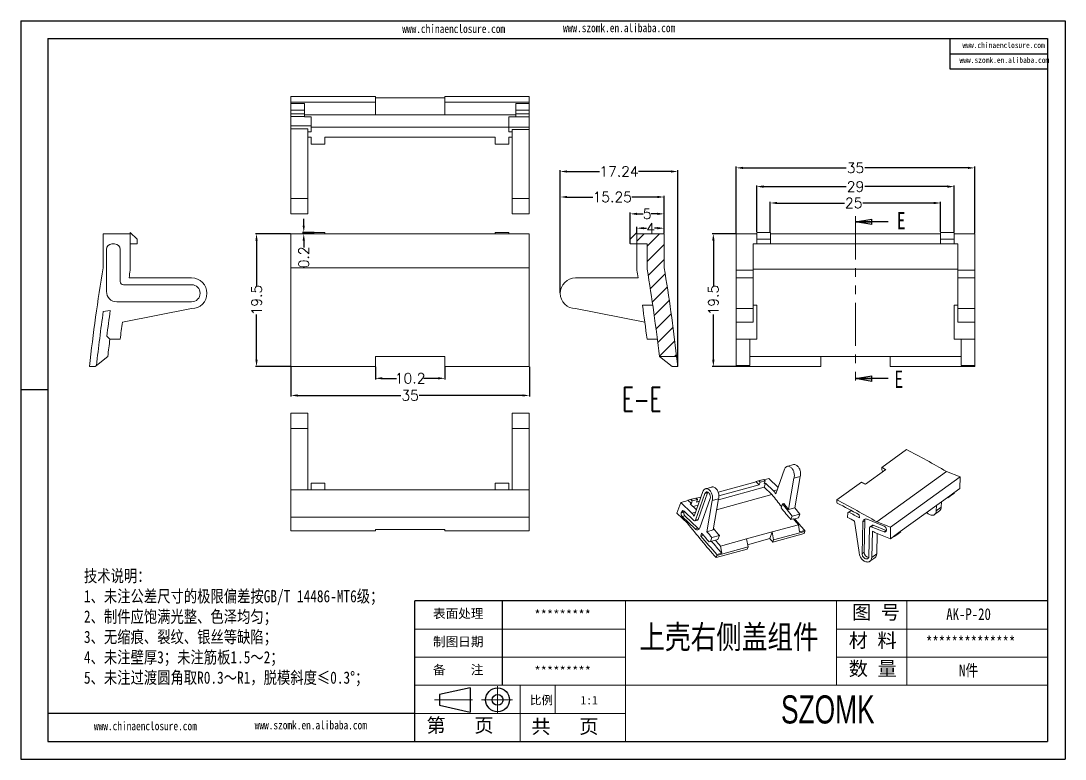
# Model space of a CAD drawing. Header units: inches. Extents: x 998 to 3526, y 519 to 940.
# Drawn here: x 3004.3 to 3157.6, y 519 to 627.4 of the extents above; entities that cross this region are included whole.
import ezdxf

# ---------------------------------------------------------------- set-up
doc = ezdxf.new("R2010")
doc.units = ezdxf.units.IN
doc.linetypes.add('CENTER2', pattern=[28.575, 19.05, -3.175, 3.175, -3.175])
doc.linetypes.add('PHANTOM', pattern=[12.7, 6.35, -1.27, 1.27, -1.27, 1.27, -1.27])
doc.layers.add('文字', color=81, linetype='Continuous')
for name, color, linetype, lineweight in [('粗实线', 7, 'Continuous', 30), ('细实线', 3, 'Continuous', 9), ('细点划线', 2, 'CENTER2', 9)]:
    doc.layers.add(name, color=color, linetype=linetype, lineweight=lineweight)
doc.styles.add('SLDTEXTSTYLE0', font='TXT', dxfattribs={"width": 0.75})
doc.styles.add('SLDTEXTSTYLE2', font='TXT', dxfattribs={"width": 0.6, "bigfont": 'bigfont'})
doc.styles.get("Standard").update_dxf_attribs({"font": 'txt', "bigfont": 'gbcbig.shx'})
doc.styles.add('宋体', font='', dxfattribs={"width": 0.8, "height": 3.5})
doc.styles.add('长仿宋', font='', dxfattribs={"width": 0.7, "height": 4})
doc.styles.get('宋体').set_extended_font_data('SimSun')
doc.styles.get('长仿宋').set_extended_font_data('SimSun')
doc.dimstyles.new('1.5', dxfattribs={"dimtxt": 1.5, "dimasz": 1, "dimexe": 0.18, "dimexo": 0.0625, "dimgap": 0.1, "dimtad": 0, "dimzin": 12, "dimdsep": 46, "dimtxsty": 'Standard', "dimcen": 0.5, "dimclrd": 3, "dimclre": 3, "dimadec": 0, "dimazin": 0, "dimtfac": 1, "dimtofl": 0, "dimtmove": 0, "dimatfit": 3, "dimfxl": 1, "dimtolj": 1, "dimtzin": 0, "dimarcsym": 0})

# ---------------------------------------------------------------- blocks, each defined once
blk = doc.blocks.new('_CLOSED')
at = {"color": 0, "linetype": 'ByBlock', "lineweight": -2}
for p, q in [((-1, 0.166667), (0, 0)), ((-1, 0.166667), (-1, -0.166667)), ((0, 0), (-1, -0.166667)), ((0, 0), (-1, 0))]:
    blk.add_line(p, q, dxfattribs=at)
blk = doc.blocks.new('*D201')
at = {"color": 3, "lineweight": -2}
for p, q in [((3043.92, 576.61), (3043.92, 572.25)), ((3078.92, 576.61), (3078.92, 572.25)), ((3044.92, 572.43), (3060.07, 572.43)), ((3077.92, 572.43), (3062.77, 572.43))]:
    blk.add_line(p, q, dxfattribs=at)
at = {"color": 3}
for points in [[(3044.92, 572.59), (3044.92, 572.26), (3043.92, 572.43)], [(3077.92, 572.59), (3077.92, 572.26), (3078.92, 572.43)]]:
    blk.add_solid(points, dxfattribs=at)
at = {"layer": 'Defpoints', "color": 0}
for p in [(3043.92, 576.67), (3078.92, 576.67), (3078.92, 572.43)]:
    blk.add_point(p, dxfattribs=at)
at = {"color": 0, "insert": (3061.42, 572.43), "char_height": 1.5, "attachment_point": 5}
blk.add_mtext('\\A1;35', dxfattribs=at)
blk = doc.blocks.new('*D202')
at = {"color": 3, "lineweight": -2}
for p, q in [((3056.32, 576.61), (3056.32, 574.76)), ((3066.52, 576.61), (3066.52, 574.76)), ((3057.32, 574.94), (3059.44, 574.94)), ((3065.52, 574.94), (3063.39, 574.94))]:
    blk.add_line(p, q, dxfattribs=at)
at = {"color": 3}
for points in [[(3057.32, 575.11), (3057.32, 574.78), (3056.32, 574.94)], [(3065.52, 575.11), (3065.52, 574.78), (3066.52, 574.94)]]:
    blk.add_solid(points, dxfattribs=at)
at = {"layer": 'Defpoints', "color": 0}
for p in [(3056.32, 576.67), (3066.52, 576.67), (3066.52, 574.94)]:
    blk.add_point(p, dxfattribs=at)
at = {"color": 0, "insert": (3061.42, 574.94), "char_height": 1.5, "attachment_point": 5}
blk.add_mtext('\\A1;10.2', dxfattribs=at)
blk = doc.blocks.new('*D203')
at = {"color": 3, "lineweight": -2}
for p, q in [((3043.85, 596.17), (3038.7, 596.17)), ((3038.88, 595.17), (3038.88, 588.52)), ((3038.88, 577.67), (3038.88, 584.32)), ((3043.85, 576.67), (3038.7, 576.67))]:
    blk.add_line(p, q, dxfattribs=at)
at = {"color": 3}
for points in [[(3038.71, 595.17), (3039.04, 595.17), (3038.88, 596.17)], [(3038.71, 577.67), (3039.04, 577.67), (3038.88, 576.67)]]:
    blk.add_solid(points, dxfattribs=at)
at = {"layer": 'Defpoints', "color": 0}
for p in [(3038.88, 596.17), (3043.92, 596.17), (3043.92, 576.67)]:
    blk.add_point(p, dxfattribs=at)
at = {"color": 0, "insert": (3038.88, 586.42), "char_height": 1.5, "attachment_point": 5, "rotation": 90}
blk.add_mtext('\\A1;19.5', dxfattribs=at)
blk = doc.blocks.new('*D204')
at = {"color": 3, "lineweight": -2}
for p, q in [((3045.81, 597.37), (3045.81, 598.37)), ((3047.33, 596.37), (3045.63, 596.37)), ((3047.33, 596.17), (3045.63, 596.17)), ((3045.81, 595.17), (3045.81, 594.17))]:
    blk.add_line(p, q, dxfattribs=at)
at = {"color": 3}
for points in [[(3045.64, 597.37), (3045.97, 597.37), (3045.81, 596.37)], [(3045.64, 595.17), (3045.97, 595.17), (3045.81, 596.17)]]:
    blk.add_solid(points, dxfattribs=at)
at = {"layer": 'Defpoints', "color": 0}
for p in [(3045.81, 596.37), (3047.39, 596.37), (3047.39, 596.17)]:
    blk.add_point(p, dxfattribs=at)
at = {"color": 0, "insert": (3045.81, 592.7), "char_height": 1.5, "attachment_point": 5, "rotation": 90}
blk.add_mtext('\\A1;0.2', dxfattribs=at)
blk = doc.blocks.new('*D205')
at = {"color": 3, "lineweight": -2}
for p, q in [((3093.71, 594.74), (3093.71, 599.27)), ((3094.71, 599.09), (3095.61, 599.09)), ((3097.71, 599.09), (3096.81, 599.09)), ((3098.71, 596.24), (3098.71, 599.27))]:
    blk.add_line(p, q, dxfattribs=at)
at = {"color": 3}
for points in [[(3094.71, 599.25), (3094.71, 598.92), (3093.71, 599.09)], [(3097.71, 599.25), (3097.71, 598.92), (3098.71, 599.09)]]:
    blk.add_solid(points, dxfattribs=at)
at = {"layer": 'Defpoints', "color": 0}
for p in [(3098.71, 599.09), (3098.71, 596.17), (3093.71, 594.67)]:
    blk.add_point(p, dxfattribs=at)
at = {"color": 0, "insert": (3096.21, 599.09), "char_height": 1.5, "attachment_point": 5}
blk.add_mtext('\\A1;5', dxfattribs=at)
blk = doc.blocks.new('*D206')
at = {"color": 3, "lineweight": -2}
for p, q in [((3094.71, 596.24), (3094.71, 597.16)), ((3095.71, 596.98), (3096.11, 596.98)), ((3097.71, 596.98), (3097.31, 596.98)), ((3098.71, 596.24), (3098.71, 597.16))]:
    blk.add_line(p, q, dxfattribs=at)
at = {"color": 3}
for points in [[(3095.71, 597.15), (3095.71, 596.82), (3094.71, 596.98)], [(3097.71, 597.15), (3097.71, 596.82), (3098.71, 596.98)]]:
    blk.add_solid(points, dxfattribs=at)
at = {"layer": 'Defpoints', "color": 0}
for p in [(3098.71, 596.98), (3094.71, 596.17), (3098.71, 596.17)]:
    blk.add_point(p, dxfattribs=at)
at = {"color": 0, "insert": (3096.71, 596.98), "char_height": 1.5, "attachment_point": 5}
blk.add_mtext('\\A1;4', dxfattribs=at)
blk = doc.blocks.new('*D207')
at = {"color": 3, "lineweight": -2}
for p, q in [((3083.46, 587.49), (3083.46, 601.74)), ((3084.46, 601.56), (3088.24, 601.56)), ((3097.71, 601.56), (3093.94, 601.56)), ((3098.71, 596.24), (3098.71, 601.74))]:
    blk.add_line(p, q, dxfattribs=at)
at = {"color": 3}
for points in [[(3084.46, 601.73), (3084.46, 601.4), (3083.46, 601.56)], [(3097.71, 601.73), (3097.71, 601.4), (3098.71, 601.56)]]:
    blk.add_solid(points, dxfattribs=at)
at = {"layer": 'Defpoints', "color": 0}
for p in [(3098.71, 601.56), (3098.71, 596.17), (3083.46, 587.42)]:
    blk.add_point(p, dxfattribs=at)
at = {"color": 0, "insert": (3091.09, 601.56), "char_height": 1.5, "attachment_point": 5}
blk.add_mtext('\\A1;15.25', dxfattribs=at)
blk = doc.blocks.new('*D208')
at = {"color": 3, "lineweight": -2}
for p, q in [((3083.46, 587.49), (3083.46, 605.49)), ((3100.7, 576.74), (3100.7, 605.49)), ((3084.46, 605.31), (3089.23, 605.31)), ((3099.7, 605.31), (3094.93, 605.31))]:
    blk.add_line(p, q, dxfattribs=at)
at = {"color": 3}
for points in [[(3084.46, 605.47), (3084.46, 605.14), (3083.46, 605.31)], [(3099.7, 605.47), (3099.7, 605.14), (3100.7, 605.31)]]:
    blk.add_solid(points, dxfattribs=at)
at = {"layer": 'Defpoints', "color": 0}
for p in [(3083.46, 605.31), (3083.46, 587.42), (3100.7, 576.67)]:
    blk.add_point(p, dxfattribs=at)
at = {"color": 0, "insert": (3092.08, 605.31), "char_height": 1.5, "attachment_point": 5}
blk.add_mtext('\\A1;17.24', dxfattribs=at)
blk = doc.blocks.new('*D209')
at = {"color": 3, "lineweight": -2}
for p, q in [((3114.29, 596.44), (3114.29, 600.86)), ((3139.29, 596.44), (3139.29, 600.86)), ((3115.29, 600.68), (3125.18, 600.68)), ((3138.29, 600.68), (3127.88, 600.68))]:
    blk.add_line(p, q, dxfattribs=at)
at = {"color": 3}
for points in [[(3115.29, 600.85), (3115.29, 600.51), (3114.29, 600.68)], [(3138.29, 600.85), (3138.29, 600.51), (3139.29, 600.68)]]:
    blk.add_solid(points, dxfattribs=at)
at = {"layer": 'Defpoints', "color": 0}
for p in [(3139.29, 600.68), (3114.29, 596.37), (3139.29, 596.37)]:
    blk.add_point(p, dxfattribs=at)
at = {"color": 0, "insert": (3126.53, 600.68), "char_height": 1.5, "attachment_point": 5}
blk.add_mtext('\\A1;25', dxfattribs=at)
blk = doc.blocks.new('*D210')
at = {"color": 3, "lineweight": -2}
for p, q in [((3112.29, 596.44), (3112.29, 603.27)), ((3113.29, 603.09), (3125.44, 603.09)), ((3140.29, 603.09), (3128.14, 603.09)), ((3141.29, 596.44), (3141.29, 603.27))]:
    blk.add_line(p, q, dxfattribs=at)
at = {"color": 3}
for points in [[(3113.29, 603.26), (3113.29, 602.92), (3112.29, 603.09)], [(3140.29, 603.26), (3140.29, 602.92), (3141.29, 603.09)]]:
    blk.add_solid(points, dxfattribs=at)
at = {"layer": 'Defpoints', "color": 0}
for p in [(3112.29, 603.09), (3112.29, 596.37), (3141.29, 596.37)]:
    blk.add_point(p, dxfattribs=at)
at = {"color": 0, "insert": (3126.79, 603.09), "char_height": 1.5, "attachment_point": 5}
blk.add_mtext('\\A1;29', dxfattribs=at)
blk = doc.blocks.new('*D211')
at = {"color": 3, "lineweight": -2}
for p, q in [((3109.29, 596.24), (3109.29, 606.02)), ((3110.29, 605.84), (3125.44, 605.84)), ((3143.29, 605.84), (3128.14, 605.84)), ((3144.29, 596.24), (3144.29, 606.02))]:
    blk.add_line(p, q, dxfattribs=at)
at = {"color": 3}
for points in [[(3110.29, 606), (3110.29, 605.67), (3109.29, 605.84)], [(3143.29, 606), (3143.29, 605.67), (3144.29, 605.84)]]:
    blk.add_solid(points, dxfattribs=at)
at = {"layer": 'Defpoints', "color": 0}
for p in [(3144.29, 605.84), (3109.29, 596.17), (3144.29, 596.17)]:
    blk.add_point(p, dxfattribs=at)
at = {"color": 0, "insert": (3126.79, 605.84), "char_height": 1.5, "attachment_point": 5}
blk.add_mtext('\\A1;35', dxfattribs=at)
blk = doc.blocks.new('*D212')
at = {"color": 3, "lineweight": -2}
for p, q in [((3109.23, 596.17), (3105.75, 596.17)), ((3105.93, 595.17), (3105.93, 588.52)), ((3105.93, 577.67), (3105.93, 584.32)), ((3109.23, 576.67), (3105.75, 576.67))]:
    blk.add_line(p, q, dxfattribs=at)
at = {"color": 3}
for points in [[(3105.76, 595.17), (3106.1, 595.17), (3105.93, 596.17)], [(3105.76, 577.67), (3106.1, 577.67), (3105.93, 576.67)]]:
    blk.add_solid(points, dxfattribs=at)
at = {"layer": 'Defpoints', "color": 0}
for p in [(3105.93, 596.17), (3109.29, 596.17), (3109.29, 576.67)]:
    blk.add_point(p, dxfattribs=at)
at = {"color": 0, "insert": (3105.93, 586.42), "char_height": 1.5, "attachment_point": 5, "rotation": 90}
blk.add_mtext('\\A1;19.5', dxfattribs=at)

msp = doc.modelspace()

# ---------------------------------------------------------------- hatches: boundary and pattern name
h = msp.add_hatch()
h.set_pattern_fill('ANSI31', color=4, scale=0.5, style=0)
h.set_pattern_definition([(45, (-5.8798, 0), (-1.122532, 1.122532), [])])
edge = h.paths.add_edge_path(flags=0)
edge.add_line((3094.71, 596.174), (3094.71, 594.674))
edge.add_line((3094.71, 594.674), (3096.21, 594.674))
edge.add_line((3096.21, 594.674), (3096.21, 590.968))
edge.add_arc((2842.424, 548.674), 257.286, 6.58281, 9.46144, ccw=False)
edge.add_line((3098.014, 578.169), (3100.53, 578.169))
edge.add_arc((2842.424, 548.674), 259.786, 6.51918, 9.4157)
edge.add_line((3098.71, 591.174), (3098.71, 596.174))
edge.add_line((3098.71, 596.174), (3094.71, 596.174))

# ---------------------------------------------------------------- linework, layer by layer
for p, q in [((3004.287, 627.416), (3157.561, 627.416)), ((3004.287, 627.416), (3004.287, 519.041)), ((3157.561, 627.416), (3157.561, 519.041)), ((3008.253, 624.836), (3154.981, 624.836)), ((3008.253, 624.836), (3008.253, 521.621)), ((3140.646, 624.836), (3140.646, 620.356)), ((3154.981, 624.836), (3154.981, 521.621)), ((3140.646, 622.596), (3154.981, 622.596)), ((3140.646, 620.356), (3154.981, 620.356)), ((3008.253, 573.229), (3004.287, 573.229)), ((3004.287, 569.215), (3004.287, 519.041)), ((3093.052, 542.264), (3062.088, 542.264)), ((3062.088, 521.621), (3062.088, 542.264)), ((3074.989, 529.878), (3074.989, 542.264)), ((3154.981, 542.264), (3093.052, 542.264)), ((3062.088, 525.75), (3008.253, 525.75)), ((3008.253, 521.621), (3154.981, 521.621)), ((3004.287, 519.041), (3157.561, 519.041)), ((3004.287, 519.041), (3075.247, 519.041))]:
    msp.add_line(p, q)
at = {"color": 7, "linetype": 'Continuous', "lineweight": 15}
for p, q in [((3043.916, 616.308), (3056.316, 616.308)), ((3043.916, 615.488), (3043.916, 616.308)), ((3056.316, 616.308), (3056.316, 615.488)), ((3066.516, 616.308), (3078.916, 616.308)), ((3066.516, 615.488), (3066.516, 616.308)), ((3078.916, 616.308), (3078.916, 615.488)), ((3043.916, 615.488), (3056.316, 615.488)), ((3043.916, 615.285), (3043.916, 615.488)), ((3045.916, 615.285), (3043.916, 615.285)), ((3043.916, 615.285), (3043.916, 614.292)), ((3045.916, 615.285), (3045.916, 613.625)), ((3066.516, 616.142), (3056.316, 616.142)), ((3056.316, 613.625), (3056.316, 615.488)), ((3066.516, 615.488), (3078.916, 615.488)), ((3066.516, 615.488), (3066.516, 613.625)), ((3076.916, 615.285), (3078.916, 615.285)), ((3076.916, 613.625), (3076.916, 615.285)), ((3078.916, 615.488), (3078.916, 615.285)), ((3078.916, 615.285), (3078.916, 614.292)), ((3045.916, 614.292), (3043.916, 614.292)), ((3043.916, 614.292), (3043.916, 613.765)), ((3043.916, 613.765), (3045.916, 613.765)), ((3043.916, 613.38), (3043.916, 613.765)), ((3045.916, 613.38), (3043.916, 613.38)), ((3043.916, 611.998), (3043.916, 613.38)), ((3056.316, 613.625), (3045.916, 613.625)), ((3045.916, 613.324), (3045.916, 613.625)), ((3046.916, 613.324), (3045.916, 613.324)), ((3046.916, 611.998), (3046.916, 613.324)), ((3066.516, 613.625), (3056.316, 613.625)), ((3076.916, 613.625), (3066.516, 613.625)), ((3075.916, 613.324), (3076.916, 613.324)), ((3075.916, 611.812), (3075.916, 613.324)), ((3076.916, 614.292), (3078.916, 614.292)), ((3076.916, 613.772), (3078.916, 613.772)), ((3076.916, 613.324), (3076.916, 613.625)), ((3078.916, 613.328), (3076.916, 613.328)), ((3078.916, 614.292), (3078.916, 613.772)), ((3078.916, 613.772), (3078.916, 613.328)), ((3078.916, 611.812), (3078.916, 613.328)), ((3046.916, 611.998), (3043.916, 611.998)), ((3043.916, 611.557), (3043.916, 611.998)), ((3046.916, 611.116), (3046.916, 611.998)), ((3075.916, 611.822), (3046.916, 611.822)), ((3075.916, 611.812), (3078.916, 611.812)), ((3075.916, 611.131), (3075.916, 611.812)), ((3078.916, 611.482), (3078.916, 611.812)), ((3046.416, 611.557), (3043.916, 611.557)), ((3043.916, 601.322), (3043.916, 611.557)), ((3046.416, 601.322), (3046.416, 611.557)), ((3046.916, 611.116), (3046.416, 611.116)), ((3046.916, 610.322), (3046.416, 610.322)), ((3046.916, 609.322), (3046.916, 610.322)), ((3073.916, 610.322), (3048.916, 610.322)), ((3048.916, 609.322), (3048.916, 610.322)), ((3073.916, 609.322), (3073.916, 610.322)), ((3075.916, 611.131), (3076.416, 611.131)), ((3075.916, 609.322), (3075.916, 610.322)), ((3076.416, 610.322), (3075.916, 610.322)), ((3078.916, 611.482), (3076.416, 611.482)), ((3076.416, 601.322), (3076.416, 611.482)), ((3078.916, 601.322), (3078.916, 611.482)), ((3048.916, 609.322), (3046.916, 609.322)), ((3073.916, 609.322), (3075.916, 609.322)), ((3046.416, 601.322), (3043.916, 601.322)), ((3043.916, 599.072), (3043.916, 601.322)), ((3046.416, 599.072), (3046.416, 601.322)), ((3076.416, 601.322), (3078.916, 601.322)), ((3076.416, 599.072), (3076.416, 601.322)), ((3078.916, 599.072), (3078.916, 601.322)), ((3043.916, 599.072), (3046.416, 599.072)), ((3076.416, 599.072), (3078.916, 599.072)), ((3021.351, 595.374), (3020.351, 596.374)), ((3020.351, 596.174), (3020.351, 596.374)), ((3046.916, 596.374), (3048.916, 596.374)), ((3046.916, 596.174), (3046.916, 596.374)), ((3048.916, 596.374), (3048.916, 596.174)), ((3075.916, 596.374), (3073.916, 596.374)), ((3073.916, 596.374), (3073.916, 596.174)), ((3075.916, 596.174), (3075.916, 596.374)), ((3094.71, 596.374), (3093.71, 595.374)), ((3094.71, 596.374), (3094.71, 596.174)), ((3112.293, 596.374), (3114.293, 596.374)), ((3112.293, 595.374), (3112.293, 596.374)), ((3114.293, 596.374), (3114.293, 595.374)), ((3141.293, 596.374), (3139.293, 596.374)), ((3139.293, 595.374), (3139.293, 596.374)), ((3141.293, 596.374), (3141.293, 595.374)), ((3016.351, 596.174), (3016.351, 591.174)), ((3020.351, 596.174), (3016.351, 596.174)), ((3020.351, 596.174), (3020.351, 590.843)), ((3021.351, 594.674), (3021.351, 595.374)), ((3078.916, 596.174), (3043.916, 596.174)), ((3043.916, 591.174), (3043.916, 596.174)), ((3078.916, 596.174), (3078.916, 591.174)), ((3093.71, 595.374), (3093.71, 594.674)), ((3098.71, 596.174), (3094.71, 596.174)), ((3094.71, 594.674), (3094.71, 596.174)), ((3098.71, 591.174), (3098.71, 596.174)), ((3112.293, 596.174), (3109.293, 596.174)), ((3109.293, 596.174), (3109.293, 590.843)), ((3114.293, 595.374), (3112.293, 595.374)), ((3112.293, 594.674), (3112.293, 595.374)), ((3139.293, 596.174), (3114.293, 596.174)), ((3114.293, 595.374), (3114.293, 594.674)), ((3141.293, 595.374), (3139.293, 595.374)), ((3139.293, 595.374), (3139.293, 594.674)), ((3144.293, 596.174), (3141.293, 596.174)), ((3141.293, 594.674), (3141.293, 595.374)), ((3144.293, 590.843), (3144.293, 596.174)), ((3016.851, 587.674), (3016.851, 593.874)), ((3017.651, 594.674), (3018.051, 594.674)), ((3018.851, 593.874), (3018.851, 589.174)), ((3021.351, 594.674), (3020.351, 594.674)), ((3093.71, 594.674), (3094.71, 594.674)), ((3096.21, 594.674), (3094.71, 594.674)), ((3094.71, 594.674), (3094.71, 590.843)), ((3096.21, 590.968), (3096.21, 594.674)), ((3111.793, 594.674), (3112.293, 594.674)), ((3111.793, 594.674), (3111.793, 590.843)), ((3114.293, 594.674), (3112.293, 594.674)), ((3114.293, 594.674), (3139.293, 594.674)), ((3139.293, 594.674), (3141.293, 594.674)), ((3141.293, 594.674), (3141.793, 594.674)), ((3141.793, 594.674), (3141.793, 590.843)), ((3043.916, 576.674), (3043.916, 591.174)), ((3078.916, 591.174), (3043.916, 591.174)), ((3078.916, 591.174), (3078.916, 576.674)), ((3111.793, 590.843), (3109.293, 590.843)), ((3109.293, 590.843), (3109.293, 589.674)), ((3111.793, 590.968), (3141.793, 590.968)), ((3111.793, 590.843), (3111.793, 589.674)), ((3141.793, 590.843), (3144.293, 590.843)), ((3141.793, 590.843), (3141.793, 589.674)), ((3144.293, 590.843), (3144.293, 589.674)), ((3019.351, 588.674), (3029.351, 588.674)), ((3020.159, 589.674), (3029.351, 589.674)), ((3094.903, 589.674), (3085.71, 589.674)), ((3111.793, 589.674), (3109.293, 589.674)), ((3109.293, 589.674), (3109.293, 585.174)), ((3111.793, 589.674), (3111.793, 585.174)), ((3141.793, 589.674), (3141.793, 585.174)), ((3141.793, 589.674), (3144.293, 589.674)), ((3144.293, 589.674), (3144.293, 585.174)), ((3029.351, 586.174), (3018.351, 586.174)), ((3097.036, 585.674), (3095.52, 585.674)), ((3112.293, 585.674), (3111.793, 585.674)), ((3112.293, 585.674), (3112.293, 580.674)), ((3141.293, 585.674), (3141.293, 580.674)), ((3141.293, 585.674), (3141.793, 585.674)), ((3016.381, 584.766), (3017.408, 584.893)), ((3029.351, 585.174), (3019.191, 583.188)), ((3085.71, 585.174), (3095.871, 583.188)), ((3111.793, 585.174), (3109.293, 585.174)), ((3109.293, 585.174), (3109.293, 583.188)), ((3111.793, 585.174), (3111.793, 583.188)), ((3141.793, 585.174), (3144.293, 585.174)), ((3141.793, 585.174), (3141.793, 583.174)), ((3144.293, 585.174), (3144.293, 583.174)), ((3109.293, 583.188), (3111.793, 583.188)), ((3109.293, 583.188), (3109.293, 580.674)), ((3141.793, 583.174), (3144.293, 583.174)), ((3144.293, 583.174), (3144.293, 580.674)), ((3016.901, 581.118), (3017.345, 580.674)), ((3018.861, 580.674), (3017.345, 580.674)), ((3096.201, 580.674), (3097.712, 580.674)), ((3112.293, 580.674), (3109.293, 580.674)), ((3109.293, 576.837), (3109.293, 580.674)), ((3111.293, 580.674), (3111.293, 578.169)), ((3141.293, 580.674), (3144.293, 580.674)), ((3142.293, 580.674), (3142.293, 578.169)), ((3144.293, 576.837), (3144.293, 580.674)), ((3017.048, 578.169), (3015.388, 576.837)), ((3066.516, 578.169), (3056.316, 578.169)), ((3056.316, 578.169), (3056.316, 576.674)), ((3066.516, 576.674), (3066.516, 578.169)), ((3100.53, 578.169), (3098.014, 578.169)), ((3099.876, 576.674), (3098.014, 578.169)), ((3111.293, 578.169), (3121.693, 578.169)), ((3111.293, 578.169), (3111.293, 576.837)), ((3121.693, 578.169), (3131.893, 578.169)), ((3121.693, 576.674), (3121.693, 578.169)), ((3131.893, 578.169), (3142.293, 578.169)), ((3131.893, 578.169), (3131.893, 576.674)), ((3142.293, 576.837), (3142.293, 578.169)), ((3014.365, 576.674), (3015.185, 576.674)), ((3015.185, 576.674), (3015.388, 576.837)), ((3043.916, 576.674), (3056.316, 576.674)), ((3066.516, 576.674), (3078.916, 576.674)), ((3099.876, 576.674), (3100.697, 576.674)), ((3111.293, 576.837), (3109.293, 576.837)), ((3109.293, 576.674), (3109.293, 576.837)), ((3121.693, 576.674), (3109.293, 576.674)), ((3144.293, 576.674), (3131.893, 576.674)), ((3142.293, 576.837), (3144.293, 576.837)), ((3144.293, 576.837), (3144.293, 576.674)), ((3046.416, 569.808), (3043.916, 569.808)), ((3043.916, 567.558), (3043.916, 569.808)), ((3046.416, 567.558), (3046.416, 569.808)), ((3078.916, 569.808), (3076.416, 569.808)), ((3076.416, 567.558), (3076.416, 569.808)), ((3078.916, 567.558), (3078.916, 569.808)), ((3046.416, 567.558), (3043.916, 567.558)), ((3043.916, 558.558), (3043.916, 567.558)), ((3046.416, 558.558), (3046.416, 567.558)), ((3076.416, 567.558), (3078.916, 567.558)), ((3076.416, 558.558), (3076.416, 567.558)), ((3078.916, 558.558), (3078.916, 567.558)), ((3134.268, 564.474), (3130.65, 561.856)), ((3115.11, 557.999), (3116.37, 561.593)), ((3117.689, 562.268), (3116.766, 562.015)), ((3128.279, 559.389), (3131.255, 561.543)), ((3129.92, 553.884), (3140.132, 561.274)), ((3130.65, 561.856), (3130.641, 561.509)), ((3130.807, 561.218), (3130.641, 561.509)), ((3140.132, 561.274), (3142.162, 560.46)), ((3046.916, 559.558), (3048.916, 559.558)), ((3046.916, 558.558), (3046.916, 559.558)), ((3048.916, 559.558), (3048.916, 558.558)), ((3073.916, 559.558), (3075.916, 559.558)), ((3073.916, 558.558), (3073.916, 559.558)), ((3075.916, 559.558), (3075.916, 558.558)), ((3112.211, 559.738), (3106.648, 558.216)), ((3112.887, 559.999), (3112.149, 559.797)), ((3112.594, 559.893), (3112.149, 559.797)), ((3112.149, 559.797), (3112.211, 559.738)), ((3112.673, 559.296), (3112.211, 559.738)), ((3113.332, 560.095), (3112.594, 559.893)), ((3112.594, 559.893), (3112.81, 559.687)), ((3112.81, 559.687), (3112.673, 559.296)), ((3112.81, 559.687), (3113.548, 559.889)), ((3112.887, 559.999), (3113.332, 560.095)), ((3113.548, 559.889), (3113.332, 560.095)), ((3114.056, 560.243), (3113.373, 560.056)), ((3113.39, 558.961), (3113.596, 559.548)), ((3113.548, 559.889), (3113.411, 559.498)), ((3113.411, 559.498), (3113.596, 559.548)), ((3113.596, 559.548), (3114.776, 558.419)), ((3115.434, 558.924), (3114.056, 560.243)), ((3117.756, 560.267), (3116.97, 555.675)), ((3117.756, 560.267), (3118.679, 560.519)), ((3118.679, 560.519), (3117.893, 555.927)), ((3127.674, 559.703), (3124.055, 557.085)), ((3131.949, 553.071), (3142.162, 560.46)), ((3142.162, 560.46), (3142.12, 558.768)), ((3043.916, 558.558), (3046.916, 558.558)), ((3043.916, 554.558), (3043.916, 558.558)), ((3046.916, 558.558), (3048.916, 558.558)), ((3048.916, 558.558), (3073.916, 558.558)), ((3075.916, 558.558), (3073.916, 558.558)), ((3075.916, 558.558), (3078.916, 558.558)), ((3078.916, 558.558), (3078.916, 554.558)), ((3103.113, 554.717), (3104.373, 558.312)), ((3103.311, 554.107), (3104.681, 558.017)), ((3103.68, 554.208), (3105.05, 558.118)), ((3105.05, 558.118), (3104.681, 558.017)), ((3105.692, 558.986), (3104.769, 558.734)), ((3106.663, 557.121), (3113.39, 558.961)), ((3106.748, 557.675), (3112.673, 559.296)), ((3114.532, 557.869), (3113.39, 558.961)), ((3114.776, 558.419), (3115.308, 558.564)), ((3141.244, 558.135), (3140.661, 557.712)), ((3141.325, 558.102), (3140.742, 557.68)), ((3142.12, 558.768), (3141.244, 558.135)), ((3141.244, 558.135), (3141.325, 558.102)), ((3101.137, 556.709), (3100.589, 555.145)), ((3102.244, 557.012), (3101.137, 556.709)), ((3101.137, 556.709), (3102.779, 555.137)), ((3102.182, 557.071), (3102.921, 557.272)), ((3102.628, 557.167), (3102.182, 557.071)), ((3102.244, 557.012), (3102.182, 557.071)), ((3102.706, 556.569), (3102.244, 557.012)), ((3102.522, 556.519), (3102.706, 556.569)), ((3102.522, 556.519), (3103.438, 555.643)), ((3103.366, 557.369), (3102.628, 557.167)), ((3102.843, 556.96), (3102.628, 557.167)), ((3102.843, 556.96), (3102.706, 556.569)), ((3103.582, 557.162), (3102.843, 556.96)), ((3102.921, 557.272), (3103.366, 557.369)), ((3103.366, 557.369), (3103.582, 557.162)), ((3104.095, 557.518), (3103.407, 557.33)), ((3103.582, 557.162), (3103.445, 556.771)), ((3103.445, 556.771), (3103.874, 556.889)), ((3105.451, 557.28), (3103.944, 552.979)), ((3105.76, 556.985), (3104.979, 552.427)), ((3106.682, 557.238), (3105.76, 556.985)), ((3106.682, 557.238), (3105.902, 552.679)), ((3106.41, 555.647), (3114.532, 557.869)), ((3115.866, 555.935), (3116.076, 556.534)), ((3116.076, 556.534), (3116.26, 556.584)), ((3116.076, 556.534), (3117.496, 554.715)), ((3116.97, 555.675), (3116.26, 556.584)), ((3124.055, 557.085), (3124.047, 556.738)), ((3124.047, 556.738), (3124.111, 556.625)), ((3140.661, 557.712), (3133.366, 552.434)), ((3139.406, 556.804), (3139.386, 556.019)), ((3140.325, 557.419), (3140.281, 557.437)), ((3140.325, 557.419), (3140.742, 557.68)), ((3140.742, 557.68), (3140.661, 557.712)), ((3100.589, 555.145), (3102.129, 553.671)), ((3101.229, 555.211), (3101.284, 555.367)), ((3101.598, 555.312), (3101.229, 555.211)), ((3101.598, 555.312), (3101.643, 555.441)), ((3101.64, 555.444), (3103.088, 554.059)), ((3103.312, 555.283), (3102.779, 555.137)), ((3102.953, 556.106), (3103.669, 556.302)), ((3116.97, 555.675), (3117.893, 555.927)), ((3117.496, 554.715), (3118.603, 555.018)), ((3117.893, 555.927), (3118.603, 555.018)), ((3118.603, 555.018), (3118.414, 554.477)), ((3125.631, 554.532), (3125.647, 555.173)), ((3125.647, 555.173), (3126.161, 555.545)), ((3125.832, 555.289), (3125.647, 555.173)), ((3126.175, 555.537), (3125.832, 555.289)), ((3127.319, 554.915), (3127.359, 554.46)), ((3138.403, 554.946), (3139.133, 555.474)), ((3138.677, 556.277), (3138.657, 555.491)), ((3138.657, 555.491), (3139.386, 556.019)), ((3078.916, 554.558), (3043.916, 554.558)), ((3043.916, 552.572), (3043.916, 554.558)), ((3078.916, 554.558), (3078.916, 552.572)), ((3101.735, 554.763), (3101.366, 554.662)), ((3103.277, 552.834), (3101.366, 554.662)), ((3103.646, 552.935), (3101.735, 554.763)), ((3103.223, 554.013), (3103.592, 554.114)), ((3103.68, 554.208), (3103.311, 554.107)), ((3114.575, 552.391), (3118.414, 553.441)), ((3117.496, 554.715), (3117.314, 554.196)), ((3117.314, 554.196), (3117.683, 554.297)), ((3117.697, 554.281), (3118.414, 554.477)), ((3118.597, 552.4), (3118.414, 553.441)), ((3127.347, 549.362), (3126.649, 553.983)), ((3127.753, 549.199), (3127.869, 553.852)), ((3128.161, 554.063), (3127.869, 553.852)), ((3128.045, 549.41), (3128.161, 554.063)), ((3128.494, 554.243), (3131.01, 553.233)), ((3129.222, 553.355), (3128.93, 553.144)), ((3129.373, 553.364), (3129.082, 553.152)), ((3131.281, 552.599), (3129.373, 553.364)), ((3131.949, 553.071), (3129.92, 553.884)), ((3043.916, 552.572), (3056.316, 552.572)), ((3066.516, 552.738), (3056.316, 552.738)), ((3056.316, 552.738), (3056.316, 552.572)), ((3066.516, 552.572), (3066.516, 552.738)), ((3066.516, 552.572), (3078.916, 552.572)), ((3103.646, 552.935), (3103.277, 552.834)), ((3104.108, 551.793), (3104.21, 552.232)), ((3104.487, 551.897), (3104.108, 551.793)), ((3104.979, 552.427), (3105.902, 552.679)), ((3106.816, 551.859), (3105.709, 551.556)), ((3106.816, 551.859), (3106.609, 551.268)), ((3110.81, 551.361), (3114.575, 552.391)), ((3114.23, 551.407), (3114.575, 552.391)), ((3114.575, 552.391), (3114.78, 551.222)), ((3119.245, 552.153), (3114.668, 550.901)), ((3119.358, 552.474), (3114.78, 551.222)), ((3118.597, 552.4), (3119.335, 552.602)), ((3119.358, 552.474), (3119.245, 552.153)), ((3119.335, 552.602), (3119.358, 552.474)), ((3128.873, 553.022), (3128.768, 548.792)), ((3130.989, 552.387), (3129.082, 553.152)), ((3129.271, 552.518), (3129.174, 548.63)), ((3131.907, 551.379), (3129.743, 552.246)), ((3129.978, 552.152), (3129.903, 549.157)), ((3131.281, 552.599), (3130.989, 552.387)), ((3131.322, 552.585), (3131.281, 552.599)), ((3131.327, 552.765), (3131.323, 552.596)), ((3131.907, 551.379), (3131.949, 553.071)), ((3132.782, 552.012), (3131.907, 551.379)), ((3132.447, 551.719), (3132.864, 551.979)), ((3133.366, 552.434), (3132.782, 552.012)), ((3132.782, 552.012), (3132.864, 551.979)), ((3132.864, 551.979), (3133.447, 552.402)), ((3133.447, 552.402), (3133.366, 552.434)), ((3105.304, 550.921), (3105.501, 550.964)), ((3105.709, 551.556), (3105.501, 550.964)), ((3105.501, 550.964), (3106.24, 551.166)), ((3106.609, 551.268), (3106.24, 551.167)), ((3106.24, 551.166), (3106.24, 551.167)), ((3106.971, 550.311), (3110.81, 551.361)), ((3106.971, 550.311), (3107.154, 549.27)), ((3111.015, 550.192), (3110.81, 551.361)), ((3110.959, 550.512), (3114.23, 551.407)), ((3114.668, 550.901), (3114.78, 551.222)), ((3132.403, 551.737), (3132.447, 551.719)), ((3110.903, 549.871), (3106.326, 548.619)), ((3106.326, 548.619), (3106.438, 548.94)), ((3107.154, 549.27), (3106.416, 549.068)), ((3106.438, 548.94), (3106.416, 549.068)), ((3111.015, 550.192), (3106.438, 548.94)), ((3111.015, 550.192), (3110.903, 549.871)), ((3128.045, 549.41), (3127.753, 549.199)), ((3129.903, 549.157), (3129.174, 548.63)), ((3128.92, 548.084), (3129.65, 548.612))]:
    msp.add_line(p, q, dxfattribs=at)
at = {"color": 1, "linetype": 'PHANTOM', "lineweight": 15}
msp.add_line((3126.793, 598.738), (3126.793, 574.31), dxfattribs=at)
at = {"color": 7, "linetype": 'Continuous', "lineweight": 30}
for p, q in [((3131.593, 597.903), (3126.793, 597.903)), ((3131.593, 574.897), (3126.793, 574.897))]:
    msp.add_line(p, q, dxfattribs=at)
at = {"color": 8, "linetype": 'Continuous', "lineweight": 15}
msp.add_line((3101.622, 555.46), (3101.284, 555.367), dxfattribs=at)
at = {"color": 7, "linetype": 'Continuous', "lineweight": 15, "flags": 128}
for points in [[(3116.37, 561.593), (3116.41, 561.691), (3116.459, 561.778), (3116.517, 561.854), (3116.582, 561.918), (3116.653, 561.968), (3116.73, 562.004), (3116.811, 562.025), (3116.896, 562.032), (3116.983, 562.024), (3117.071, 562.001), (3117.159, 561.963), (3117.246, 561.912), (3117.33, 561.847), (3117.411, 561.77), (3117.487, 561.681), (3117.557, 561.583), (3117.621, 561.475), (3117.677, 561.36), (3117.724, 561.24), (3117.763, 561.115), (3117.792, 560.987), (3117.812, 560.859), (3117.821, 560.732), (3117.82, 560.608), (3117.809, 560.487), (3117.787, 560.373), (3117.756, 560.267)], [(3117.689, 562.268), (3117.734, 562.277), (3117.819, 562.284), (3117.906, 562.276), (3117.994, 562.253), (3118.082, 562.215), (3118.169, 562.164), (3118.253, 562.099), (3118.334, 562.022), (3118.41, 561.934), (3118.48, 561.835), (3118.544, 561.728), (3118.599, 561.613), (3118.647, 561.492), (3118.686, 561.367), (3118.715, 561.24), (3118.735, 561.112), (3118.744, 560.984), (3118.743, 560.86), (3118.732, 560.74), (3118.71, 560.626), (3118.679, 560.519)], [(3104.373, 558.312), (3104.413, 558.409), (3104.463, 558.497), (3104.52, 558.573), (3104.585, 558.636), (3104.656, 558.686), (3104.733, 558.722), (3104.815, 558.744), (3104.899, 558.75), (3104.987, 558.742), (3105.075, 558.719), (3105.163, 558.681), (3105.249, 558.63), (3105.334, 558.565), (3105.414, 558.488), (3105.49, 558.4), (3105.56, 558.301), (3105.624, 558.194), (3105.68, 558.079), (3105.728, 557.958), (3105.766, 557.833), (3105.796, 557.706), (3105.815, 557.578), (3105.824, 557.45), (3105.823, 557.326), (3105.812, 557.206), (3105.791, 557.092), (3105.76, 556.985)], [(3104.681, 558.017), (3104.713, 558.089), (3104.753, 558.15), (3104.801, 558.199), (3104.855, 558.234), (3104.915, 558.255), (3104.978, 558.26), (3105.044, 558.251), (3105.11, 558.227), (3105.175, 558.189), (3105.238, 558.137), (3105.296, 558.073), (3105.348, 557.999), (3105.394, 557.917), (3105.431, 557.827), (3105.46, 557.733), (3105.479, 557.638), (3105.487, 557.542), (3105.486, 557.449), (3105.474, 557.361), (3105.451, 557.28)], [(3105.05, 558.118), (3105.082, 558.19), (3105.106, 558.229)], [(3105.692, 558.986), (3105.737, 558.996), (3105.822, 559.003), (3105.909, 558.994), (3105.998, 558.971), (3106.086, 558.934), (3106.172, 558.882), (3106.257, 558.818), (3106.337, 558.741), (3106.413, 558.652), (3106.483, 558.553), (3106.547, 558.446), (3106.603, 558.331), (3106.65, 558.21), (3106.689, 558.086), (3106.718, 557.958), (3106.738, 557.83), (3106.747, 557.703), (3106.746, 557.578), (3106.735, 557.458), (3106.714, 557.344), (3106.682, 557.238)], [(3138.657, 555.491), (3138.648, 555.383), (3138.627, 555.281), (3138.594, 555.188), (3138.549, 555.103), (3138.494, 555.028), (3138.428, 554.965), (3138.353, 554.914), (3138.27, 554.875), (3138.18, 554.85), (3138.084, 554.838), (3137.983, 554.84), (3137.879, 554.856), (3137.773, 554.886), (3137.667, 554.928), (3137.562, 554.984), (3137.459, 555.051), (3137.36, 555.128), (3137.266, 555.216), (3137.244, 555.24)], [(3129.174, 548.63), (3129.165, 548.522), (3129.144, 548.42), (3129.111, 548.326), (3129.066, 548.241), (3129.011, 548.167), (3128.945, 548.103), (3128.87, 548.052), (3128.787, 548.014), (3128.697, 547.988), (3128.6, 547.977), (3128.5, 547.979), (3128.396, 547.995), (3128.29, 548.024), (3128.184, 548.067), (3128.079, 548.122), (3127.976, 548.189), (3127.877, 548.267), (3127.783, 548.355), (3127.696, 548.451), (3127.617, 548.555), (3127.546, 548.665), (3127.485, 548.779), (3127.434, 548.896), (3127.394, 549.014), (3127.366, 549.133), (3127.351, 549.249), (3127.347, 549.362)], [(3128.768, 548.792), (3128.76, 548.712), (3128.739, 548.639), (3128.707, 548.574), (3128.663, 548.52), (3128.61, 548.478), (3128.548, 548.448), (3128.479, 548.432), (3128.405, 548.43), (3128.327, 548.442), (3128.247, 548.467), (3128.168, 548.505), (3128.091, 548.556), (3128.018, 548.617), (3127.952, 548.688), (3127.892, 548.766), (3127.842, 548.85), (3127.803, 548.937), (3127.774, 549.026), (3127.757, 549.114), (3127.753, 549.199)]]:
    msp.add_lwpolyline(points, dxfattribs=at)
at = {"color": 7, "linetype": 'Continuous', "lineweight": 15}
for centre, radius, start, end in [((3017.651, 593.874), 0.8, 90, 180), ((3018.051, 593.874), 0.8, 0, 90), ((3272.637, 548.674), 259.786, 170.5843, 173.81258), ((3272.637, 548.674), 255.786, 170.51079, 170.77625), ((2842.424, 548.674), 255.786, 9.22375, 9.48921), ((2842.424, 548.674), 257.286, 6.58281, 9.46144), ((2842.424, 548.674), 259.786, 6.51918, 9.4157), ((3019.351, 589.174), 0.5, 180, 270), ((3029.351, 587.424), 2.25, 270, 90), ((3029.351, 587.424), 1.25, 270, 90), ((3085.71, 587.424), 2.25, 90, 270), ((3018.351, 587.674), 1.5, 180, 270), ((2842.424, 548.674), 255.786, 7.1868, 8.31715), ((3272.637, 548.674), 258.786, 171.98296, 173.75222), ((3272.637, 548.674), 257.786, 171.92327, 172.76977), ((3272.637, 548.674), 255.786, 172.24512, 172.8132), ((3272.637, 548.674), 257.286, 172.85532, 173.41719), ((2842.424, 548.674), 259.786, 6.18742, 6.51918), ((3068.958, 437.829), 142.494, 60.03351, 62.72013), ((3066.805, 437.994), 139.349, 62.4509, 62.73114), ((3063.829, 435.84), 139.349, 62.4509, 62.73114), ((3230.482, 650.065), 147.604, 218.3816, 218.5899), ((3229.955, 649.358), 147.284, 218.40194, 219.27126), ((3058.745, 430.439), 142.494, 60.03351, 62.72013), ((3059.618, 431.796), 140.505, 61.19435, 62.6768), ((3101.766, 555.053), 0.56, 163.66724, 224.35804), ((3101.481, 555.318), 0.203, 38.26491, 166.12852), ((3102.135, 555.154), 0.56, 163.66724, 224.35804), ((3218.485, 646.784), 147.604, 218.3816, 218.5899), ((3227.395, 647.362), 144.214, 219.34354, 220.2425), ((3059.275, 430.885), 141.089, 61.14739, 61.85289), ((3138.729, 555.993), 0.657, 307.8217, 2.25607), ((3216.389, 644.319), 145.851, 218.42702, 221.007), ((3103.188, 554.137), 0.127, 218.26491, 346.12852), ((3103.548, 554.243), 0.137, 288.73637, 344.80252), ((3226.091, 646.051), 142.024, 220.24363, 220.69778), ((3227.159, 646.228), 142.8, 220.05833, 220.96859), ((3059.854, 431.395), 139.605, 61.41533, 61.88967), ((3128.294, 553.867), 0.425, 62.00345, 181.99964), ((3128.687, 554.059), 0.526, 154.6842, 179.51131), ((3129.305, 553.227), 0.153, 63.53176, 123.22365), ((3103.574, 553.073), 0.382, 218.75483, 345.63859), ((3104.034, 553.326), 0.551, 225.1373, 250.26042), ((3214.811, 643.183), 143.552, 219.54123, 220.96659), ((3215.605, 644.048), 144.357, 219.49662, 220.17429), ((3214.738, 643.725), 142.766, 219.75394, 220.20971), ((3215.95, 644.116), 142.904, 219.66269, 220.20956), ((3129.014, 553.028), 0.141, 61.58936, 182.41372), ((3057.905, 427.898), 143.608, 59.98413, 60.20164), ((3131.097, 552.586), 0.226, 241.58936, 2.41372), ((3130.801, 552.751), 0.526, 1.47946, 66.55176), ((3214.984, 642.901), 142.808, 220.05051, 220.96857), ((3214.648, 642.921), 142.024, 220.24363, 220.69778), ((3221.85, 644.137), 142.06, 220.74965, 221.01948), ((3128.811, 549.404), 0.766, 179.50114, 264.64406), ((3129.246, 549.131), 0.657, 307.8217, 2.25607)]:
    msp.add_arc(centre, radius, start, end, dxfattribs=at)
at = {"layer": '粗实线', "color": 7}
for p, q in [((3070.247, 529.492), (3065.736, 528.536)), ((3070.247, 529.492), (3070.247, 525.957)), ((3065.736, 528.536), (3065.736, 526.94)), ((3065.736, 526.94), (3070.247, 525.957))]:
    msp.add_line(p, q, dxfattribs=at)
for radius in [1.754, 0.798]:
    msp.add_circle((3074.262, 527.738), radius, dxfattribs=at)
at = {"layer": '细实线', "color": 7}
for p, q in [((3093.052, 542.264), (3093.052, 521.621)), ((3124.017, 542.264), (3124.017, 529.878)), ((3134.338, 542.264), (3134.338, 529.965)), ((3093.052, 538.135), (3062.088, 538.135)), ((3154.981, 538.135), (3124.017, 538.135)), ((3093.052, 534.007), (3062.088, 534.007)), ((3154.981, 534.007), (3124.017, 534.007)), ((3154.981, 529.878), (3062.088, 529.878)), ((3077.57, 529.878), (3077.57, 521.621)), ((3082.731, 529.878), (3082.731, 525.75)), ((3093.052, 525.75), (3062.088, 525.75))]:
    msp.add_line(p, q, dxfattribs=at)
at = {"layer": '细点划线', "color": 7}
for p, q in [((3074.262, 529.757), (3074.262, 525.75)), ((3065.017, 527.738), (3070.593, 527.738)), ((3071.917, 527.738), (3076.449, 527.738))]:
    msp.add_line(p, q, dxfattribs=at)

# ---------------------------------------------------------------- block references
at = {"color": 7, "linetype": 'Continuous', "lineweight": 30, "xscale": 2.400000000000091, "yscale": 2.399999999999977, "zscale": 0.4, "rotation": 180}
for p in [(3126.793, 597.903), (3126.793, 574.897)]:
    msp.add_blockref('_CLOSED', p, dxfattribs=at)

# ---------------------------------------------------------------- texts
at = {"color": 7, "linetype": 'Continuous', "char_height": 2.54, "attachment_point": 1, "style": 'SLDTEXTSTYLE0'}
for insert in [(3132.847, 599.358), (3132.494, 576.082)]:
    msp.add_mtext('E', dxfattribs=dict(at, insert=insert))
at = {"color": 0, "linetype": 'Continuous', "lineweight": 0, "insert": (3095.408, 573.642), "char_height": 3.5, "attachment_point": 2, "style": 'SLDTEXTSTYLE2'}
msp.add_mtext('E-E', dxfattribs=at)
at = {"char_height": 1.35776, "width": 771.68332, "attachment_point": 1}
for s, insert in [('{\\fSimHei|b0|i0|c134|p49;表面处理}', (3064.78, 541.092)), ('{\\fSimHei|b0|i0|c134|p49;*********}', (3079.651, 540.918)), ('{\\fSimHei|b0|i0|c134|p49;制图日期}', (3064.78, 536.964)), ('{\\fSimHei|b0|i0|c134|p49;备    注}', (3064.78, 532.835)), ('{\\fSimHei|b0|i0|c134|p49;*********}', (3079.651, 532.661))]:
    msp.add_mtext(s, dxfattribs=dict(at, insert=insert))
at = {"layer": '文字', "color": 0, "attachment_point": 1, "style": '宋体'}
for s, insert, char_height, width in [('www.chinaenclosure.com', (3060.264, 626.896), 1.26152, 22.16364), ('www.szomk.en.alibaba.com', (3083.86, 627.021), 1.26152, 22.16364), ('www.chinaenclosure.com', (3142.492, 624.269), 0.84101, 14.77576), ('www.szomk.en.alibaba.com', (3142.053, 622.091), 0.84101, 14.77576), ('{\\H1.111x;技术说明：\\P1、未注公差尺寸的极限偏差按GB/T 14486-MT6级；\\P2、制件应饱满光整、色泽均匀；\\P3、无缩痕、裂纹、银丝等缺陷；\\P4、未注壁厚3；未注筋板1.5～2；\\P5、未注过渡圆角取R0.3～R1，脱模斜度≤0.3%%D；}', (3013.541, 546.839), 1.61273, 58.74121), ('{\\H1.111x;AK-P-20}', (3140.115, 541.186), 1.54823, 17.89922), ('上壳右侧盖组件', (3095.087, 538.7), 3.4405, 43.98556), ('{\\H1.111x;**************}', (3137.137, 537.057), 1.54823, 17.89922), ('{\\H1.111x;N件}', (3141.987, 532.928), 1.54823, 17.89922), ('www.chinaenclosure.com', (3015.008, 524.541), 1.26152, 22.16364), ('www.szomk.en.alibaba.com', (3038.603, 524.666), 1.26152, 22.16364)]:
    msp.add_mtext(s, dxfattribs=dict(at, insert=insert, char_height=char_height, width=width))
at = {"layer": '粗实线', "insert": (3115.86, 528.4), "char_height": 4.1286, "width": 46.29817, "attachment_point": 1, "style": '长仿宋'}
msp.add_mtext('{\\fSTXinwei|b0|i0|c134|p2;SZOMK}', dxfattribs=at)
at = {"layer": '细实线', "color": 7, "attachment_point": 1}
for s, insert, char_height, width in [('{\\fSimSun|b0|i0|c134|p54;图 号}', (3126.287, 541.637), 2.0643, 10.3215), ('{\\fSimSun|b0|i0|c134|p54;材 料   }', (3125.797, 537.509), 2.0643, 10.3215), ('{\\fSimSun|b0|i0|c134|p54;数 量}', (3125.807, 533.36), 2.0643, 9.32677), ('{\\fSimSun|b0|i0|c134|p54;比例}', (3079.015, 528.315), 1.23858, 5.43698), ('{\\fSimSun|b0|i0|c134|p54;1:1}', (3086.433, 528.315), 1.23858, 5.43698), ('{\\fSimSun|b0|i0|c134|p54;第   页}', (3063.825, 525.04), 2.0643, 15.48225), ('{\\fSimSun|b0|i0|c134|p54; 共   页}', (3077.822, 524.865), 2.0643, 15.48225)]:
    msp.add_mtext(s, dxfattribs=dict(at, insert=insert, char_height=char_height, width=width))

# ---------------------------------------------------------------- dimensions: what is measured, and where the dimension line sits
for base, p1, p2, picture, middle in [((3083.46, 605.307), (3100.697, 576.674), (3083.46, 587.424), '*D208', (3092.078, 605.307)), ((3144.293, 605.837), (3109.293, 596.174), (3144.293, 596.174), '*D211', (3126.793, 605.837)), ((3098.71, 601.564), (3083.46, 587.424), (3098.71, 596.174), '*D207', (3091.085, 601.564)), ((3098.71, 599.086), (3093.71, 594.674), (3098.71, 596.174), '*D205', (3096.21, 599.086)), ((3098.71, 596.983), (3094.71, 596.174), (3098.71, 596.174), '*D206', (3096.71, 596.983)), ((3078.916, 572.425), (3043.916, 576.674), (3078.916, 576.674), '*D201', (3061.416, 572.425)), ((3066.516, 574.942), (3056.316, 576.674), (3066.516, 576.674), '*D202', (3061.416, 574.942))]:
    dim = msp.add_linear_dim(base=base, p1=p1, p2=p2, dimstyle='1.5')
    dim.commit()
    dim.dimension.update_dxf_attribs({"geometry": picture, "text_midpoint": middle})
for base, p1, p2, picture, middle in [((3112.293, 603.09), (3141.293, 596.374), (3112.293, 596.374), '*D210', (3126.793, 603.09)), ((3139.293, 600.68), (3114.293, 596.374), (3139.293, 596.374), '*D209', (3126.534, 600.68))]:
    dim = msp.add_linear_dim(base=base, p1=p1, p2=p2, dimstyle='1.5')
    dim.commit()
    dim.dimension.update_dxf_attribs({"geometry": picture, "text_midpoint": middle, "dimtype": 160})
dim = msp.add_linear_dim(base=(3045.807, 596.374), p1=(3047.39, 596.174), p2=(3047.39, 596.374), angle=90, text='0<>', dimstyle='1.5')
dim.commit()
dim.dimension.update_dxf_attribs({"geometry": '*D204', "text_midpoint": (3045.807, 592.699), "dimtype": 160})
for base, p1, p2, picture, middle in [((3038.876, 596.174), (3043.916, 576.674), (3043.916, 596.174), '*D203', (3038.876, 586.424)), ((3105.929, 596.174), (3109.293, 576.674), (3109.293, 596.174), '*D212', (3105.929, 586.424))]:
    dim = msp.add_linear_dim(base=base, p1=p1, p2=p2, angle=90, dimstyle='1.5')
    dim.commit()
    dim.dimension.update_dxf_attribs({"geometry": picture, "text_midpoint": middle})

doc.saveas('drawing.dxf')
